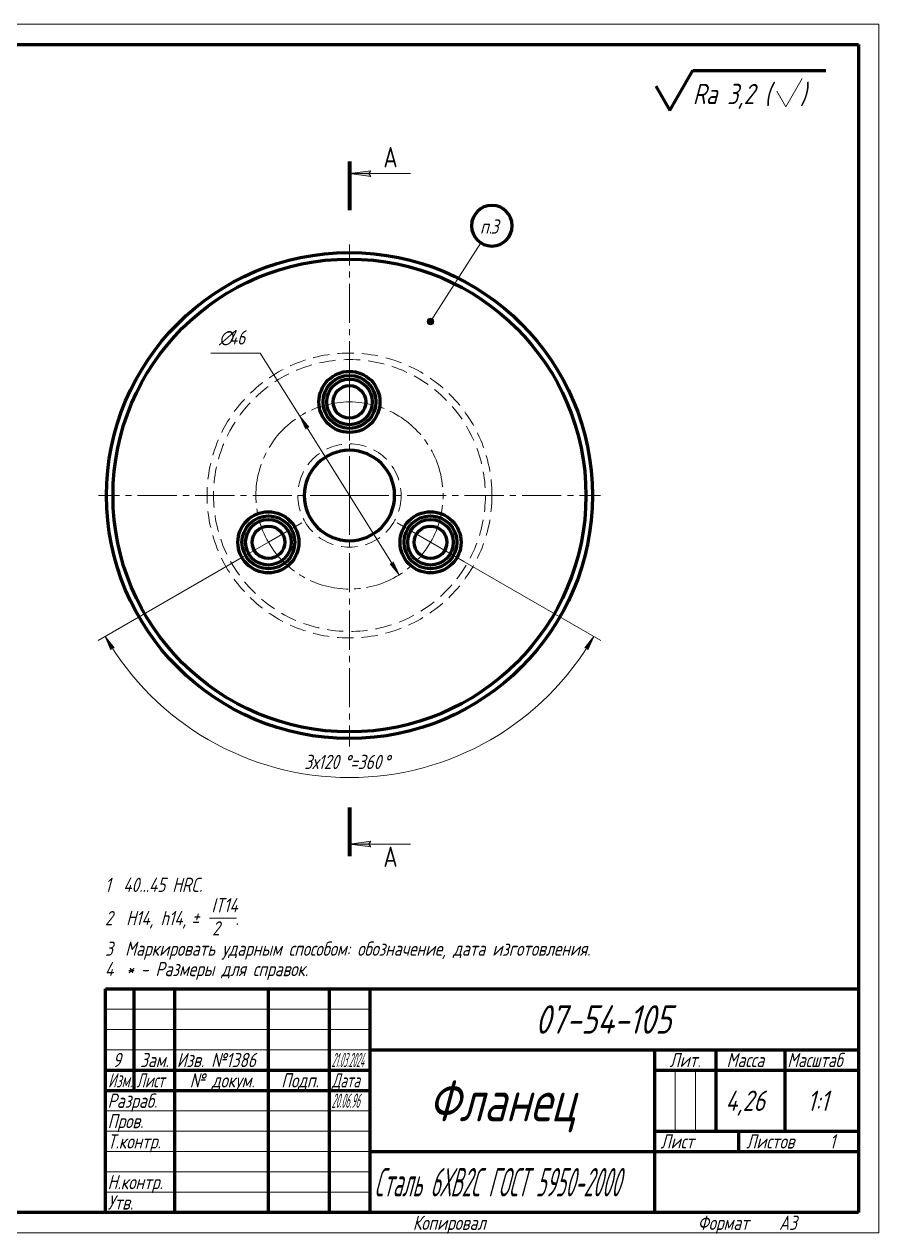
# Model space of a CAD drawing. Header units: millimetres. Extents: x 0 to 420, y 0 to 297.
# Drawn here: x 210 to 420, y -0.2 to 297 of the extents above; entities that cross this region are included whole.
import ezdxf

# ---------------------------------------------------------------- set-up
doc = ezdxf.new("R2010")
doc.units = ezdxf.units.MM
for name, pattern in [('K5LT_AXLED', [14.136858, 9.636858, -1.5, 1.5, -1.5]), ('K5LT_BASIC', [0]), ('K5LT_DASHED', [6, 4, -2]), ('K5LT_REINFORCED', [0]), ('K5LT_THIN', [0])]:
    doc.linetypes.add(name, pattern=pattern)
doc.layers.add('Системный слой', color=7, linetype='Continuous')
doc.layers.add('Системный слой (1)', color=252, linetype='Continuous', true_color=0x909090)
doc.styles.add('KDIMTEXTSTYLE', font='GOST_AU.SHX', dxfattribs={"width": 0.96, "oblique": 15, "height": 5})
doc.styles.add('KTEXTSTYLE', font='GOST_AU.SHX', dxfattribs={"width": 0.96, "height": 5})
doc.dimstyles.new('KDIMSTYLE (1.00)', dxfattribs={"dimtxt": 5, "dimasz": 1, "dimexe": 2, "dimexo": 0, "dimgap": 1, "dimtad": 1, "dimtxsty": 'KDIMTEXTSTYLE', "dimsah": 1, "dimcen": 0, "dimdle": 1, "dimadec": 0, "dimazin": 0, "dimtfac": 0.667, "dimtmove": 0, "dimatfit": 3, "dimfxl": 1, "dimtvp": 1, "dimtolj": 1, "dimtzin": 0, "dimarcsym": 0})

# ---------------------------------------------------------------- blocks, each defined once
blk = doc.blocks.new('U2')
at = {"layer": 'Системный слой (1)', "color": 30, "linetype": 'K5LT_AXLED', "lineweight": 18, "true_color": 0xff8000}
for p, q in [((289.93, 204.19), (289.93, 213.69)), ((289.93, 194.69), (289.93, 204.19)), ((278.24, 174.44), (270.01, 169.69)), ((301.62, 174.44), (309.85, 169.69)), ((270.01, 169.69), (261.78, 164.94)), ((309.85, 169.69), (318.07, 164.94))]:
    blk.add_line(p, q, dxfattribs=at)
for start, end in [(90, 210), (330, 90), (210, 330)]:
    blk.add_arc((289.93, 181.19), 23, start, end, dxfattribs=at)
blk = doc.blocks.new('U3')
at = {"layer": 'Системный слой (1)', "color": 30, "linetype": 'K5LT_AXLED', "lineweight": 18, "true_color": 0xff8000}
for q in [(289.93, 242.89), (228.23, 181.19), (289.93, 119.49), (351.63, 181.19)]:
    blk.add_line((289.93, 181.19), q, dxfattribs=at)
blk = doc.blocks.new('U4')
at = {"layer": 'Системный слой (1)'}
for points in [[(295.18, 260.99), (289.93, 260.3), (295.18, 259.61), (294.65, 260.3)], [(295.18, 96.22), (289.93, 95.53), (295.18, 94.84), (294.65, 95.53)]]:
    blk.add_hatch(color=7, dxfattribs=at).paths.add_polyline_path(points)
at = {"layer": 'Системный слой (1)', "color": 134, "linetype": 'K5LT_REINFORCED', "lineweight": 100, "true_color": 0x009696}
for p, q in [((289.93, 263.3), (289.93, 251.3)), ((289.93, 104.53), (289.93, 92.53))]:
    blk.add_line(p, q, dxfattribs=at)
at = {"layer": 'Системный слой (1)', "color": 7, "linetype": 'K5LT_THIN', "lineweight": 18}
for p, q in [((289.93, 260.3), (295.18, 260.99)), ((295.18, 259.61), (289.93, 260.3)), ((304.93, 260.3), (289.93, 260.3)), ((295.18, 260.99), (294.65, 260.3)), ((294.65, 260.3), (295.18, 259.61)), ((289.93, 95.53), (295.18, 96.22)), ((295.18, 94.84), (289.93, 95.53)), ((304.93, 95.53), (289.93, 95.53)), ((295.18, 96.22), (294.65, 95.53)), ((294.65, 95.53), (295.18, 94.84))]:
    blk.add_line(p, q, dxfattribs=at)
at = {"layer": 'Системный слой (1)', "color": 7, "char_height": 5, "attachment_point": 1, "style": 'KTEXTSTYLE'}
for insert in [(298.27, 266.83), (298.27, 94.93)]:
    blk.add_mtext('\\H3.5;\\W0.965;\\Q15;\\Q0;\\H5.00;{\\c16711680;А}', dxfattribs=dict(at, insert=insert))
blk = doc.blocks.new('D0')
at = {"layer": 'Системный слой (1)'}
for points in [[(279.97, 197.96), (277.72, 200.68), (279.19, 197.47), (279.39, 198.01)], [(302.14, 161.7), (300.67, 164.91), (300.46, 164.37), (299.89, 164.42)]]:
    blk.add_hatch(color=7, dxfattribs=at).paths.add_polyline_path(points)
at = {"layer": 'Системный слой (1)', "color": 7, "linetype": 'K5LT_THIN', "lineweight": 18}
for p, q in [((277.72, 200.68), (268.01, 216.19)), ((277.72, 200.68), (279.97, 197.96)), ((279.19, 197.47), (277.72, 200.68)), ((302.14, 161.7), (277.72, 200.68)), ((279.39, 198.01), (279.19, 197.47)), ((279.97, 197.96), (279.39, 198.01)), ((302.14, 161.7), (299.89, 164.42)), ((299.89, 164.42), (300.46, 164.37)), ((300.46, 164.37), (300.67, 164.91)), ((300.67, 164.91), (302.14, 161.7))]:
    blk.add_line(p, q, dxfattribs=at)
blk.add_wipeout([(257.88, 217.19), (257.88, 222.27), (265.68, 222.27), (265.68, 217.19)]).dxf.layer = 'Системный слой (1)'
blk.add_line((268.01, 216.19), (255.88, 216.19), dxfattribs=at)
at = {"layer": 'Системный слой (1)', "color": 7, "char_height": 3.5, "attachment_point": 1, "style": 'KTEXTSTYLE'}
for s, insert in [('\\H3.5;\\W0.965;\\Q15;\\Q15;∅', (257.88, 221.78)), ('\\H3.5;\\W0.965;\\Q15;\\Q15;46', (260.29, 221.78))]:
    blk.add_mtext(s, dxfattribs=dict(at, insert=insert))
blk = doc.blocks.new('KDIMARROW_01')
at = {"layer": 'Системный слой'}
blk.add_hatch(color=0, dxfattribs=at).paths.add_polyline_path([(-3.5, -0.46), (0, 0), (-3.5, 0.46), (-3.15, 0)])
at = {"layer": 'Системный слой', "color": 0, "linetype": 'K5LT_THIN', "lineweight": 18}
for p, q in [((-3.15, 0), (-3.5, 0.46)), ((-3.5, 0.46), (0, 0)), ((0, 0), (-3.5, -0.46)), ((-3.5, -0.46), (-3.15, 0))]:
    blk.add_line(p, q, dxfattribs=at)
at = {"layer": 'Системный слой (1)', "color": 0, "linetype": 'K5LT_THIN', "lineweight": 18}
blk.add_line((0, 0), (-1, 0), dxfattribs=at)
blk = doc.blocks.new('D1')
at = {"layer": 'Системный слой (1)'}
for points in [[(232.12, 143.78), (229.91, 146.54), (231.33, 143.31), (231.54, 143.84)], [(349.95, 146.54), (347.74, 143.78), (348.31, 143.84), (348.53, 143.31)]]:
    blk.add_hatch(color=7, dxfattribs=at).paths.add_polyline_path(points)
at = {"layer": 'Системный слой (1)', "color": 7, "linetype": 'K5LT_THIN', "lineweight": 18}
for p, q in [((263.51, 165.94), (228.17, 145.54)), ((316.34, 165.94), (351.68, 145.54)), ((229.91, 146.54), (232.12, 143.78)), ((231.33, 143.31), (229.91, 146.54)), ((347.74, 143.78), (349.95, 146.54)), ((349.95, 146.54), (348.53, 143.31)), ((231.54, 143.84), (231.33, 143.31)), ((232.12, 143.78), (231.54, 143.84)), ((348.31, 143.84), (347.74, 143.78)), ((348.53, 143.31), (348.31, 143.84))]:
    blk.add_line(p, q, dxfattribs=at)
blk.add_wipeout([(278.83, 112.88), (278.83, 117.96), (300.14, 117.96), (300.14, 112.88)]).dxf.layer = 'Системный слой (1)'
blk.add_arc((289.93, 181.19), 69.31, 210, 330, dxfattribs=at)
at = {"layer": 'Системный слой (1)', "color": 7, "char_height": 3.5, "attachment_point": 1, "style": 'KTEXTSTYLE'}
for s, insert in [('\\H3.5;\\W0.965;\\Q15;\\Q15;3х120', (278.83, 117.47)), ('\\H3.5;\\W0.965;\\Q15;\\Q15;°', (288.64, 117.47)), ('\\H3.5;\\W0.965;\\Q15;\\Q15;=360', (290.12, 117.47)), ('\\H3.5;\\W0.965;\\Q15;\\Q15;°', (298.27, 117.47))]:
    blk.add_mtext(s, dxfattribs=dict(at, insert=insert))
blk = doc.blocks.new('U5')
at = {"layer": 'Системный слой (1)'}
blk.add_hatch(color=7, dxfattribs=at).paths.add_polyline_path([(309.85, 224.75), (309.28, 224.51), (309.05, 223.95), (309.28, 223.38), (309.85, 223.15), (310.41, 223.38), (310.65, 223.95), (310.41, 224.51)])
at = {"layer": 'Системный слой (1)', "color": 7, "linetype": 'K5LT_THIN', "lineweight": 18}
blk.add_line((322.23, 243.27), (309.85, 223.95), dxfattribs=at)
at = {"layer": 'Системный слой (1)', "color": 150, "linetype": 'K5LT_BASIC', "lineweight": 60, "true_color": 0x0080ff}
blk.add_arc((324.93, 247.48), 5, 90, 89.99999427042205, dxfattribs=at)
at = {"layer": 'Системный слой (1)', "color": 7, "linetype": 'K5LT_THIN', "lineweight": 18}
blk.add_arc((309.85, 223.95), 0.8, 90, 89.99999427042205, dxfattribs=at)
at = {"layer": 'Системный слой (1)', "color": 7, "char_height": 3.5, "attachment_point": 1, "style": 'KTEXTSTYLE'}
for s, insert in [('\\H3.5;\\W0.965;\\Q15;\\Q15;п.', (322.02, 249.02)), ('\\H3.5;\\W0.965;\\Q15;\\Q15;{\\c16711680;3}', (324.61, 249.02))]:
    blk.add_mtext(s, dxfattribs=dict(at, insert=insert))
blk = doc.blocks.new('U15')
at = {"color": 7, "linetype": 'K5LT_THIN', "lineweight": 18}
for p, q in [((0, 297), (420, 297)), ((420, 297), (420, 0)), ((230, 55), (295, 55)), ((230, 50), (295, 50)), ((230, 45), (295, 45)), ((369.96, 25), (369.96, 40)), ((374.98, 25), (374.98, 40)), ((230, 30), (295, 30)), ((230, 25), (295, 25)), ((230, 20), (295, 20)), ((230, 15), (295, 15)), ((230, 10), (295, 10)), ((420, 0), (0, 0))]:
    blk.add_line(p, q, dxfattribs=at)
at = {"color": 150, "linetype": 'K5LT_BASIC', "lineweight": 60, "true_color": 0x0080ff}
for p, q in [((20, 292), (415, 292)), ((415, 292), (415, 5)), ((230, 60), (415, 60)), ((230, 5), (230, 60)), ((237, 35), (237, 60)), ((247, 5), (247, 60)), ((270, 5), (270, 60)), ((285, 5), (285, 60)), ((295, 5), (295, 60)), ((295, 45), (415, 45)), ((365, 5), (365, 45)), ((380, 25), (380, 45)), ((397, 25), (397, 45)), ((230, 40), (295, 40)), ((365, 40), (380, 40)), ((380, 40), (415, 40)), ((230, 35), (295, 35)), ((365, 25), (415, 25)), ((385.57, 20), (385.57, 25)), ((295, 20), (365, 20)), ((365, 20), (415, 20)), ((415, 5), (20, 5))]:
    blk.add_line(p, q, dxfattribs=at)
at = {"color": 7, "attachment_point": 1, "style": 'KTEXTSTYLE'}
for s, insert, char_height in [('\\H3.5;\\W0.965;\\Q15;\\Q15;\\H7.00;07-54-105', (335.58, 55.95), 7), ('\\H3.5;\\W0.965;\\Q15;\\Q15;9', (231.75, 44.23), 3.5), ('\\H3.5;\\W0.965;\\Q15;\\Q15;Зам.', (238.48, 44.23), 3.5), ('\\H3.5;\\W0.965;\\Q15;\\Q15;Изв. №1386', (247.5, 44.23), 3.5), ('\\H3.5;\\W0.965;\\Q15;\\Q15;\\W0.392;21.03.2024', (285.5, 44.23), 3.5), ('\\H3.5;\\W0.965;\\Q15;\\Q15;Лит.', (368.56, 44.23), 3.5), ('\\H3.5;\\W0.965;\\Q15;\\Q15;Масса', (382.58, 44.23), 3.5), ('\\H3.5;\\W0.965;\\Q15;\\Q15;\\W0.941;Масштаб', (397.52, 44.23), 3.5), ('\\H3.5;\\W0.965;\\Q15;\\Q15;\\W0.797;Изм.', (230.61, 39.23), 3.5), ('\\H3.5;\\W0.965;\\Q15;\\Q15;\\W0.807;Лист', (237.6, 39.23), 3.5), ('\\H3.5;\\W0.965;\\Q15;\\Q15;№ докум.', (250.67, 39.23), 3.5), ('\\H3.5;\\W0.965;\\Q15;\\Q15;Подп.', (273.15, 39.23), 3.5), ('\\H3.5;\\W0.965;\\Q15;\\Q15;\\W0.807;Дата', (285.6, 39.23), 3.5), ('\\H3.5;\\W0.965;\\Q15;\\Q15;\\H10.00;Фланец', (309.26, 37.43), 10), ('\\H3.5;\\W0.965;\\Q15;\\Q15;Разраб.', (230.5, 34.23), 3.5), ('\\H3.5;\\W0.965;\\Q15;\\Q15;\\W0.492;20.06.96', (285.5, 34.23), 3.5), ('\\H3.5;\\W0.965;\\Q15;\\Q15;\\H5.00;4,26', (382.3, 34.97), 5), ('\\H3.5;\\W0.965;\\Q15;\\Q15;\\H5.00;{\\c16711680;1:1}', (402.44, 34.97), 5), ('\\H3.5;\\W0.965;\\Q15;\\Q15;Пров.', (230.5, 29.23), 3.5), ('\\H3.5;\\W0.965;\\Q15;\\Q15;Т.контр.', (230.5, 24.23), 3.5), ('\\H3.5;\\W0.965;\\Q15;\\Q15;Лист', (366.36, 24.23), 3.5), ('\\H3.5;\\W0.965;\\Q15;\\Q15;Листов', (387.41, 24.23), 3.5), ('\\H3.5;\\W0.965;\\Q15;\\Q15;1', (407.91, 24.23), 3.5), ('\\H3.5;\\W0.965;\\Q15;\\Q15;\\W0.584;\\H7.00;Сталь 6ХВ2С ГОСТ 5950-2000', (296, 15.95), 7), ('\\H3.5;\\W0.965;\\Q15;\\Q15;Н.контр.', (230.5, 14.23), 3.5), ('\\H3.5;\\W0.965;\\Q15;\\Q15;Утв.', (230.5, 9.23), 3.5), ('\\H3.5;\\W0.965;\\Q15;\\Q15;Копировал', (305.5, 4.23), 3.5), ('\\H3.5;\\W0.965;\\Q15;\\Q15;Формат', (375.5, 4.23), 3.5), ('\\H3.5;\\W0.965;\\Q15;\\Q15;A3', (395.5, 4.23), 3.5)]:
    blk.add_mtext(s, dxfattribs=dict(at, insert=insert, char_height=char_height))
blk = doc.blocks.new('U16')
at = {"color": 7, "linetype": 'K5LT_THIN', "lineweight": 18}
blk.add_line((255.52, 77.35), (262.18, 77.35), dxfattribs=at)
at = {"color": 7, "char_height": 3.5, "attachment_point": 1, "style": 'KTEXTSTYLE'}
for s, insert in [('\\H3.5;\\W0.965;\\Q15;\\Q15;1', (229.86, 87.27)), ('\\H3.5;\\W0.965;\\Q15;\\Q15;40...45 HRC.', (234.34, 87.27)), ('\\H3.5;\\W0.965;\\Q15;\\Q15;IT14', (256.03, 82.27)), ('\\H3.5;\\W0.965;\\Q15;\\Q15;2', (229.86, 79.1)), ('\\H3.5;\\W0.965;\\Q15;\\Q15;H14, h14, ', (235.08, 79.1)), ('\\H3.5;\\W0.965;\\Q15;\\Q15;±', (251.1, 79.1)), ('\\H3.5;\\W0.965;\\Q15;\\Q15; ', (253.05, 79.1)), ('\\H3.5;\\W0.965;\\Q15;\\Q15;2', (256.18, 76.58)), ('\\H3.5;\\W0.965;\\Q15;\\Q15;.', (261.9, 79.1)), ('\\H3.5;\\W0.965;\\Q15;\\Q15;3', (229.86, 71.58)), ('\\H3.5;\\W0.965;\\Q15;\\Q15;Маркировать ударным способом: обозначение, дата изготовления.', (234.8, 71.58)), ('\\H3.5;\\W0.965;\\Q15;\\Q15;4', (229.86, 66.58)), ('\\H3.5;\\W0.965;\\Q15;\\Q15;* - Размеры для справок. ', (235.08, 66.58))]:
    blk.add_mtext(s, dxfattribs=dict(at, insert=insert))
blk = doc.blocks.new('U17')
at = {"color": 150, "linetype": 'K5LT_BASIC', "lineweight": 60, "true_color": 0x0080ff}
for p, q in [((368.61, 275.82), (374.29, 285.65)), ((374.29, 285.65), (407, 285.65)), ((365.18, 281.77), (368.61, 275.82))]:
    blk.add_line(p, q, dxfattribs=at)
at = {"color": 7, "linetype": 'K5LT_THIN', "lineweight": 18}
for p, q in [((397.12, 276.67), (401.18, 283.67)), ((394.91, 280.55), (397.12, 276.67))]:
    blk.add_line(p, q, dxfattribs=at)
at = {"color": 7, "char_height": 5, "attachment_point": 1, "style": 'KTEXTSTYLE'}
for s, insert in [('\\H3.5;\\W0.965;\\Q15;\\Q15;\\H5.00;Ra 3,2 (', (374.29, 282.35)), ('\\H3.5;\\W0.965;\\Q15;\\Q15;\\H5.00;)', (400.68, 282.35))]:
    blk.add_mtext(s, dxfattribs=dict(at, insert=insert))

msp = doc.modelspace()

# ---------------------------------------------------------------- linework, layer by layer
at = {"layer": 'Системный слой (1)', "color": 150, "linetype": 'K5LT_BASIC', "lineweight": 60, "true_color": 0x0080ff}
for centre, radius in [((289.928, 181.19), 59.7), ((289.928, 181.19), 58.1), ((289.928, 204.19), 7.5), ((289.928, 204.19), 6.5), ((289.928, 204.19), 5.6), ((289.928, 204.19), 4), ((270.009, 169.69), 7.5), ((270.009, 169.69), 6.5), ((309.846, 169.69), 7.5), ((309.846, 169.69), 6.5), ((270.009, 169.69), 5.6), ((270.009, 169.69), 4), ((309.846, 169.69), 5.6), ((309.846, 169.69), 4)]:
    msp.add_circle(centre, radius, dxfattribs=at)
at = {"layer": 'Системный слой (1)', "color": 7, "linetype": 'K5LT_DASHED', "lineweight": 18}
for radius in [58.1, 35, 33.4, 12.7]:
    msp.add_circle((289.928, 181.19), radius, dxfattribs=at)
at = {"layer": 'Системный слой (1)', "color": 150, "linetype": 'K5LT_BASIC', "lineweight": 60, "true_color": 0x0080ff}
for start, end in [(90, 270), (270, 90)]:
    msp.add_arc((289.928, 181.19), 11.1, start, end, dxfattribs=at)

# ---------------------------------------------------------------- block references
for name in ['U17', 'U16']:
    msp.add_blockref(name, (0, 0))
at = {"layer": 'Системный слой (1)'}
for name in ['U4', 'U5', 'U3', 'U2']:
    msp.add_blockref(name, (0, 0), dxfattribs=at)

# ---------------------------------------------------------------- next in the draw order: dimensions: what is measured, and where the dimension line sits
at = {"layer": 'Системный слой (1)', "color": 7}
dim = msp.add_diameter_dim_2p(p1=(302.135, 161.697), p2=(277.72, 200.683), dimstyle='KDIMSTYLE (1.00)', override={"dimtih": 1, "dimtoh": 1, "dimpost": '\\H3.5;\\W0.965;\\Q15;<>', "dimblk1": 'KDIMARROW_01', "dimblk2": 'KDIMARROW_01', "dimclrt": 7, "dimtol": 1, "dimtp": 0, "dimtm": 0, "dimtdec": 5, "dimtmove": 1, "dimatfit": 2, "dimtolj": 1}, dxfattribs=at)
dim.commit()
dim.dimension.update_dxf_attribs({"geometry": 'D0', "text_midpoint": (257.882, 216.19), "dimtype": 163})

# ---------------------------------------------------------------- next in the draw order: dimensions: what is measured, and where the dimension line sits
dim = msp.add_angular_dim_2l(base=(230.255, 145.938), line1=((289.928, 181.19), (263.514, 165.94)), line2=((289.928, 181.19), (316.342, 165.94)), dimstyle='KDIMSTYLE (1.00)', override={"dimpost": '\\H3.5;\\W0.965;\\Q15;\\Q15;3х\\H3.5;\\W0.965;\\Q15;<>\\H3.5;\\W0.965;\\Q15;\\Q15;=360\\Q15;°\\Q15;', "dimblk1": 'KDIMARROW_01', "dimblk2": 'KDIMARROW_01', "dimclrt": 7, "dimtol": 1, "dimtp": 0, "dimtm": 0, "dimtdec": 5, "dimtolj": 1}, dxfattribs=at)
dim.commit()
dim.dimension.update_dxf_attribs({"geometry": 'D1', "text_midpoint": (289.928, 111.882), "dimtype": 162})

# ---------------------------------------------------------------- next in the draw order: block references
msp.add_blockref('U15', (0, 0))

doc.saveas('drawing.dxf')
